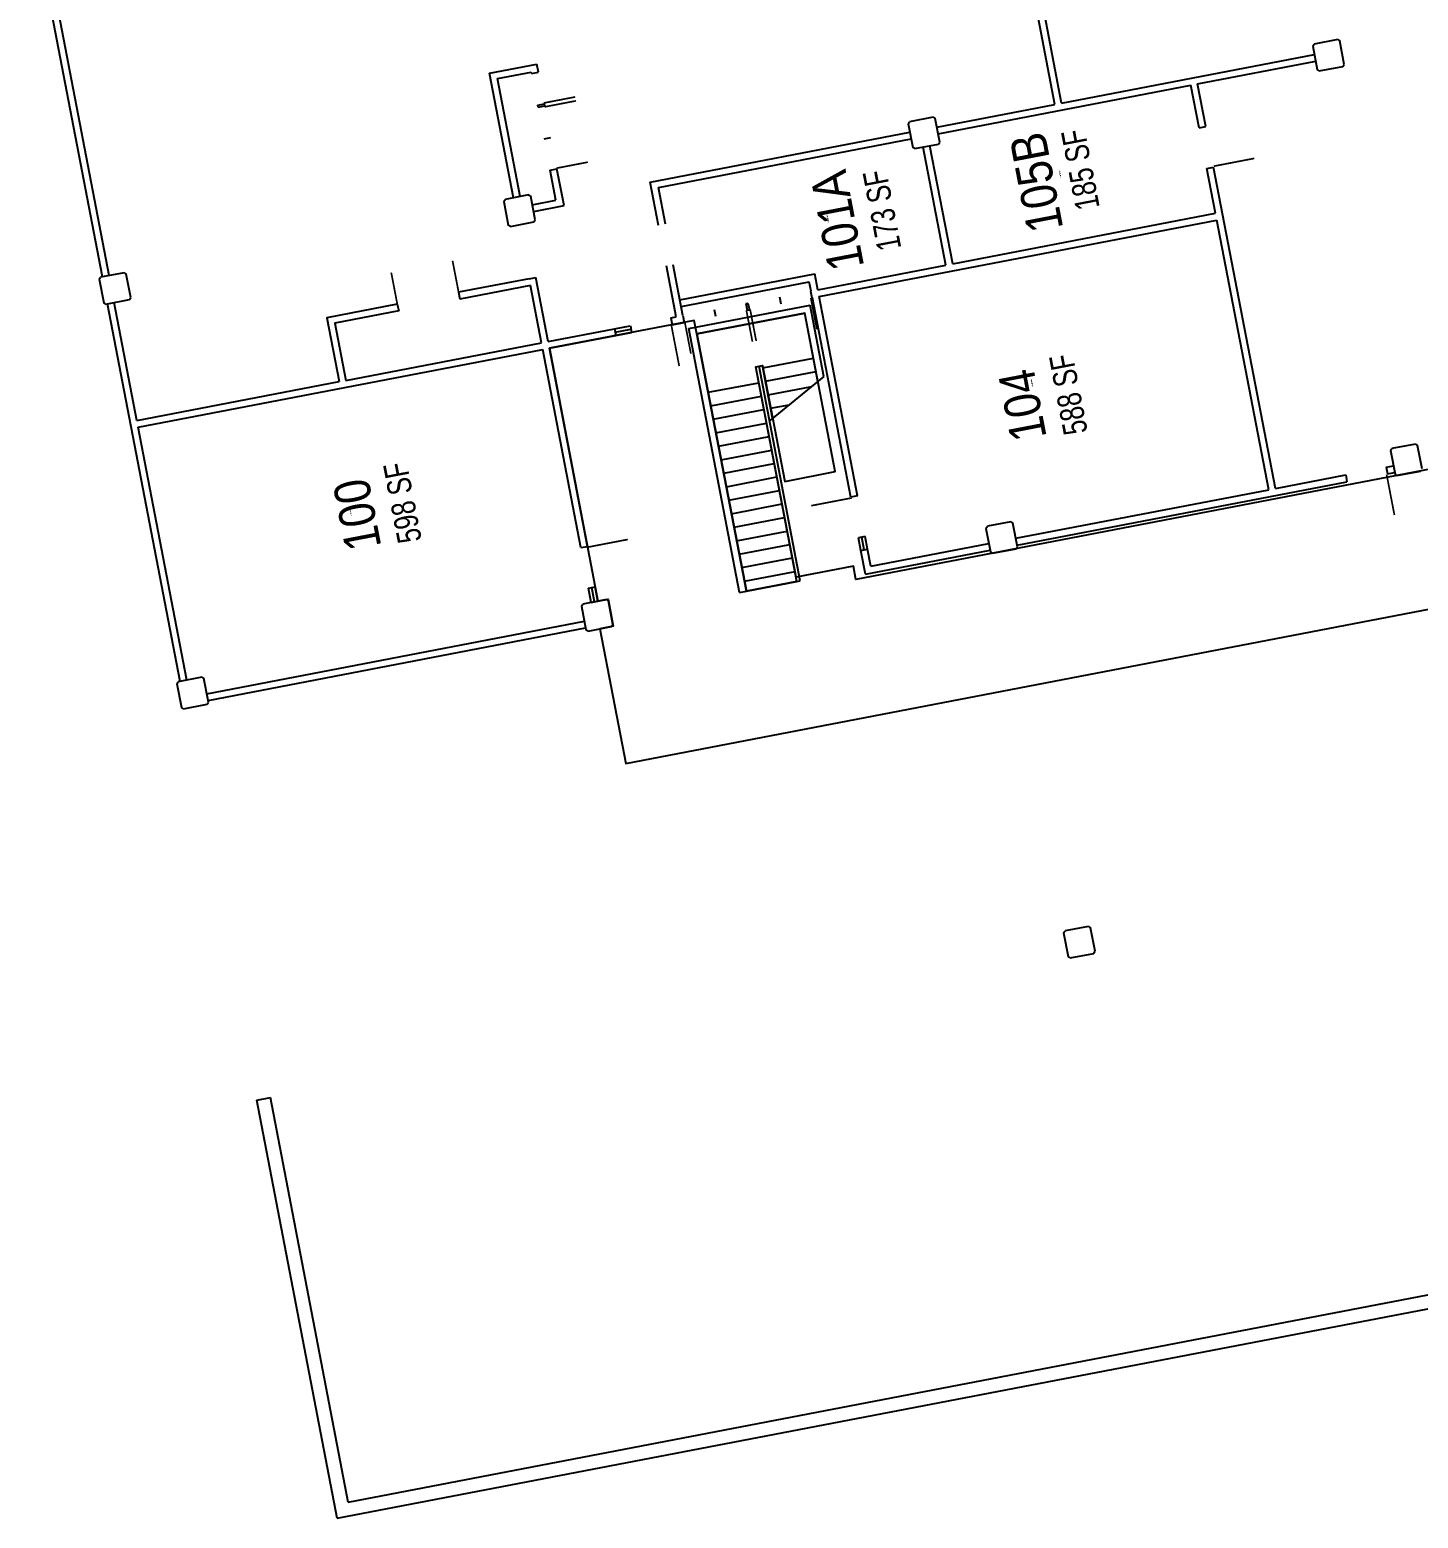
# Model space of a CAD drawing. Header units: inches. Extents: x 69199020 to 69202676, y 27674935 to 27677424.
# Drawn here: x 69199027 to 69200241, y 27675058 to 27676359 of the extents above; entities that cross this region are included whole.
import ezdxf
from ezdxf.enums import TextEntityAlignment as Align

# ---------------------------------------------------------------- set-up
doc = ezdxf.new("R2010")
doc.units = ezdxf.units.IN
doc.header["$LTSCALE"] = 10
doc.header["$MEASUREMENT"] = 0
for name, color, linetype in [('A-DOOR', 2, 'CONTINUOUS'), ('A-FLOR', 3, 'CONTINUOUS'), ('A-GLAZ', 1, 'CONTINUOUS'), ('A-IDEN-RNUM', 7, 'CONTINUOUS'), ('A-IDEN-SNUM', 4, 'CONTINUOUS'), ('A-IDEN-VNUM', 4, 'CONTINUOUS'), ('A-SITE', 3, 'CONTINUOUS'), ('A-WALL', 5, 'CONTINUOUS'), ('AREA-OUTSIDE', 3, 'CONTINUOUS'), ('AREA-TEXT', 3, 'CONTINUOUS')]:
    doc.layers.add(name, color=color, linetype=linetype)
doc.styles.add('CP_AREA', font='arial.ttf', dxfattribs={"height": 15})
doc.styles.add('CP_ROOMSNUMBER', font='arial.ttf', dxfattribs={"height": 1})
doc.styles.add('CP_ROOMVNUMBER', font='arial.ttf', dxfattribs={"width": 0.85, "height": 0.075})

msp = doc.modelspace()

# ---------------------------------------------------------------- linework, layer by layer
at = {"layer": 'A-DOOR'}
for points in [[(69199476.5, 27676294.6, 1.5, 1.5, 0), (69199504, 27676299.9, 0, 0, 0), (69199504.2, 27676299.2, 0, 0, 0.414214), (69199471.4, 27676321.4, 0, 0, 0.414214)], [(69199477.2, 27676291.2, 1.5, 1.5, 0), (69199504.7, 27676296.5, 0, 0, 0), (69199504.5, 27676297.2, 0, 0, -0.414214), (69199482.3, 27676264.4, 0, 0, -0.414214)], [(69200062.2, 27676239.4, 1.5, 1.5, 0), (69200097.5, 27676246.2, 0, 0, 0), (69200097.4, 27676246.9, 0, 0, 0.414214), (69200054, 27676273.7, 0, 0, 0.414214)], [(69199487.5, 27676237.6, 1.5, 1.5, 0), (69199515, 27676242.9, 0, 0, 0), (69199515.1, 27676242.2, 0, 0, 0.414214), (69199482.3, 27676264.4, 0, 0, 0.414214)], [(69199402.1, 27676129.2, 1.5, 1.5, 0), (69199396.8, 27676156.7, 0, 0, 0), (69199397.5, 27676156.8, 0, 0, 0.414214), (69199375.3, 27676124, 0, 0, 0.414214)], [(69199348.5, 27676118.9, 1.5, 1.5, 0), (69199343.2, 27676146.4, 0, 0, 0), (69199342.5, 27676146.2, 0, 0, -0.414214), (69199375.3, 27676124, 0, 0, -0.414214)], [(69199709.9, 27676124.3, 1.5, 1.5, 0), (69199715.2, 27676096.8, 0, 0, 0), (69199715.9, 27676096.9, 0, 0, -0.414214), (69199683.2, 27676119.1, 0, 0, -0.414214)], [(69199653.6, 27676113.5, 1.5, 1.5, 0), (69199658.9, 27676086, 0, 0, 0), (69199659.6, 27676086.1, 0, 0, -0.414214), (69199626.8, 27676108.3, 0, 0, -0.414214)], [(69199656.9, 27676114.1, 1.5, 1.5, 0), (69199662.2, 27676086.6, 0, 0, 0), (69199661.4, 27676086.5, 0, 0, 0.414214), (69199683.6, 27676119.2, 0, 0, 0.414214)], [(69199588.1, 27676100, 1.5, 1.5, 0), (69199594.9, 27676064.7, 0, 0, 0), (69199594.1, 27676064.5, 0, 0, -0.414214), (69199553.2, 27676094.8, 0, 0, -0.414214)], [(69199599.8, 27676103.1, 1.5, 1.5, 0), (69199605.1, 27676075.6, 0, 0, 0), (69199604.4, 27676075.5, 0, 0, 0.414214), (69199626.6, 27676108.3, 0, 0, 0.414214)], [(69200213.2, 27675969.9, 1.5, 1.5, 0), (69200220, 27675934.5, 0, 0, 0), (69200219.2, 27675934.4, 0, 0, -0.414214), (69200178.3, 27675964.7, 0, 0, -0.414214)], [(69199745.7, 27675949.5, 1.5, 1.5, 0), (69199710.3, 27675942.7, 0, 0, 0), (69199710.5, 27675941.9, 0, 0, 0.414214), (69199753.8, 27675915.1, 0, 0, 0.414214)], [(69199514.6, 27675906.4, 1.5, 1.5, 0), (69199549.9, 27675913.2, 0, 0, 0), (69199550.1, 27675912.5, 0, 0, -0.414214), (69199519.7, 27675871.5, 0, 0, -0.414214)]]:
    msp.add_lwpolyline(points, format="xyseb", dxfattribs=at)
at = {"layer": 'A-FLOR'}
for p, q in [((69199661.8, 27676064), (69199667.7, 27676065.1)), ((69199697.8, 27675876.4), (69199661.8, 27676064)), ((69199700.7, 27675877), (69199664.7, 27676064.6)), ((69199676.5, 27676019.2), (69199667.7, 27676065.1)), ((69199668, 27676063.2), (69199712.2, 27676071.7)), ((69199670.3, 27676051.4), (69199714.5, 27676059.9)), ((69199620.2, 27676041.8), (69199664.4, 27676050.2)), ((69199672.6, 27676039.6), (69199710.9, 27676047)), ((69199721.4, 27676055.5), (69199673.8, 27676017)), ((69199622.5, 27676030), (69199666.7, 27676038.5)), ((69199624.7, 27676018.2), (69199668.9, 27676026.7)), ((69199674.8, 27676027.8), (69199691, 27676030.9)), ((69199627, 27676006.4), (69199671.2, 27676014.9)), ((69199629.3, 27675994.6), (69199673.5, 27676003.1)), ((69199631.5, 27675982.8), (69199675.7, 27675991.3)), ((69199633.8, 27675971.1), (69199678, 27675979.5)), ((69199636.1, 27675959.3), (69199680.3, 27675967.8)), ((69199638.3, 27675947.5), (69199682.5, 27675956)), ((69199640.6, 27675935.7), (69199684.8, 27675944.2)), ((69199642.9, 27675923.9), (69199687, 27675932.4)), ((69199645.1, 27675912.1), (69199689.3, 27675920.6)), ((69199647.4, 27675900.3), (69199691.6, 27675908.8)), ((69199649.6, 27675888.6), (69199693.8, 27675897.1)), ((69199651.9, 27675876.8), (69199696.1, 27675885.3)), ((69199697.8, 27675876.4), (69199700.7, 27675877))]:
    msp.add_line(p, q, dxfattribs=at)
at = {"layer": 'A-GLAZ'}
for p, q in [((69199538.3, 27676097.3), (69199552.1, 27676099.9)), ((69199538.3, 27676097.3), (69199539.4, 27676091.4)), ((69199538.9, 27676094.3), (69199552.6, 27676097)), ((69199539.4, 27676091.4), (69199553.2, 27676094)), ((69199753.7, 27675903.5), (69199751.5, 27675914.7)), ((69199753.7, 27675903.5), (69199759.6, 27675904.6)), ((69199756.6, 27675904), (69199754.5, 27675915.3)), ((69199759.6, 27675904.6), (69199757.4, 27675915.8)), ((69199518, 27675858.2), (69199515.6, 27675870.7)), ((69199520.9, 27675858.7), (69199518.5, 27675871.3)), ((69199523.9, 27675859.3), (69199521.5, 27675871.9)), ((69199518, 27675858.2), (69199523.9, 27675859.3))]:
    msp.add_line(p, q, dxfattribs=at)
at = {"layer": 'A-SITE'}
for p, q in [((69199225.8, 27675423.2), (69199237.6, 27675425.5)), ((69199296, 27675057.9), (69199225.8, 27675423.2)), ((69199305.5, 27675072), (69199237.6, 27675425.5)), ((69199296, 27675057.9), (69200380.2, 27675266.2)), ((69199305.5, 27675072), (69200377.9, 27675278))]:
    msp.add_line(p, q, dxfattribs=at)
at = {"layer": 'A-WALL'}
for p, q in [((69199923.2, 27676293.4), (69199856.4, 27676641.1)), ((69199929.1, 27676294.6), (69199862.3, 27676642.2)), ((69199090.7, 27676142.7), (69199027.3, 27676472.6)), ((69199096.6, 27676143.8), (69199033.2, 27676473.8)), ((69200148.6, 27676344.4), (69200149.8, 27676346.1)), ((69200170.4, 27676350.1), (69200149.8, 27676346.1)), ((69200170.4, 27676350.1), (69200172.2, 27676348.9)), ((69200176.1, 27676328.3), (69200172.2, 27676348.9)), ((69199929.1, 27676294.6), (69200150, 27676337)), ((69200148.6, 27676344.4), (69200152.6, 27676323.8)), ((69199429.1, 27676320.7), (69199470.4, 27676328.6)), ((69199450.1, 27676211.7), (69199429.1, 27676320.7)), ((69199436.2, 27676316), (69199465.6, 27676321.6)), ((69199465.9, 27676320.3), (69199465.6, 27676321.6)), ((69199465.9, 27676320.3), (69199471.8, 27676321.5)), ((69199471.8, 27676321.5), (69199470.4, 27676328.6)), ((69200048, 27676311.3), (69200151.2, 27676331.1)), ((69200154.3, 27676322.6), (69200152.6, 27676323.8)), ((69200154.3, 27676322.6), (69200174.9, 27676326.5)), ((69200174.9, 27676326.5), (69200176.1, 27676328.3)), ((69199456, 27676212.8), (69199436.2, 27676316)), ((69199821.2, 27676267.7), (69200042.1, 27676310.2)), ((69200049.3, 27676272.8), (69200042.1, 27676310.2)), ((69200055.2, 27676274), (69200048, 27676311.3)), ((69199471.2, 27676292.8), (69199477.1, 27676294)), ((69199477.4, 27676292), (69199477.1, 27676294)), ((69199471.5, 27676290.9), (69199471.2, 27676292.8)), ((69199471.5, 27676290.9), (69199477.4, 27676292)), ((69199816.9, 27676282.2), (69199796.3, 27676278.2)), ((69199816.9, 27676282.2), (69199818.6, 27676281)), ((69199822.6, 27676260.4), (69199818.6, 27676281)), ((69199820.1, 27676273.6), (69199923.2, 27676293.4)), ((69199569.6, 27676225.5), (69199796.5, 27676269.1)), ((69199795.1, 27676276.5), (69199796.3, 27676278.2)), ((69199795.1, 27676276.5), (69199799, 27676255.8)), ((69200049.3, 27676272.8), (69200055.2, 27676274)), ((69199476.8, 27676263.4), (69199482.7, 27676264.5)), ((69199576.7, 27676220.8), (69199797.6, 27676263.2)), ((69199800.8, 27676254.7), (69199799, 27676255.8)), ((69199800.8, 27676254.7), (69199821.4, 27676258.6)), ((69199828, 27676153), (69199808.2, 27676256.1)), ((69199833.9, 27676154.1), (69199814, 27676257.2)), ((69199821.4, 27676258.6), (69199822.6, 27676260.4)), ((69199482.1, 27676235.9), (69199488, 27676237)), ((69199487.1, 27676209.7), (69199482.1, 27676235.9)), ((69199494.2, 27676204.9), (69199488, 27676237)), ((69200056.1, 27676237.5), (69200062, 27676238.6)), ((69200063.7, 27676198.2), (69200056.1, 27676237.5)), ((69200116, 27675957.8), (69200062, 27676238.6)), ((69199576.9, 27676187.5), (69199569.6, 27676225.5)), ((69199582.8, 27676188.7), (69199576.7, 27676220.8)), ((69199441.5, 27676208.5), (69199442.7, 27676210.3)), ((69199441.5, 27676208.5), (69199445.5, 27676187.9)), ((69199463.3, 27676214.3), (69199442.7, 27676210.3)), ((69199463.3, 27676214.3), (69199465.1, 27676213.1)), ((69199469.1, 27676192.4), (69199465.1, 27676213.1)), ((69199466.5, 27676205.7), (69199487.1, 27676209.7)), ((69199467.7, 27676199.8), (69199494.2, 27676204.9)), ((69199447.3, 27676186.7), (69199467.9, 27676190.7)), ((69199467.9, 27676190.7), (69199469.1, 27676192.4)), ((69199717.1, 27676125.6), (69200064.8, 27676192.3)), ((69199833.9, 27676154.1), (69200063.7, 27676198.2)), ((69200110.1, 27675956.7), (69200064.8, 27676192.3)), ((69199447.3, 27676186.7), (69199445.5, 27676187.9)), ((69199592.3, 27676107.7), (69199583.7, 27676152.2)), ((69199598.2, 27676108.8), (69199589.6, 27676153.3)), ((69199716, 27676131.4), (69199828, 27676153)), ((69199088, 27676140.6), (69199089.2, 27676142.4)), ((69199088, 27676140.6), (69199092, 27676120)), ((69199109.8, 27676146.3), (69199089.2, 27676142.4)), ((69199109.8, 27676146.3), (69199111.6, 27676145.1)), ((69199115.5, 27676124.5), (69199111.6, 27676145.1)), ((69199463.7, 27676141), (69199469.6, 27676142.1)), ((69199480.3, 27676086.2), (69199469.6, 27676142.1)), ((69199595.5, 27676122.6), (69199713.4, 27676145.2)), ((69199596.7, 27676116.7), (69199708.6, 27676138.2)), ((69199710.1, 27676130.3), (69199708.6, 27676138.2)), ((69199716, 27676131.4), (69199713.4, 27676145.2)), ((69199114.3, 27676122.8), (69199115.5, 27676124.5)), ((69199474.4, 27676085), (69199464.8, 27676135.1)), ((69199682.5, 27676125.1), (69199683.7, 27676119.1)), ((69199709.5, 27676130.3), (69199710.7, 27676124.3)), ((69199709.5, 27676130.2), (69199710.1, 27676130.3)), ((69199710.7, 27676124.3), (69199711.3, 27676124.4)), ((69199744.8, 27675950.1), (69199711.3, 27676124.4)), ((69199750.6, 27675951.2), (69199717.1, 27676125.6)), ((69199093.7, 27676118.8), (69199092, 27676120)), ((69199093.7, 27676118.8), (69199114.3, 27676122.8)), ((69199158.6, 27675789.1), (69199095.2, 27676119.1)), ((69199120.9, 27676017.1), (69199101.1, 27676120.2)), ((69199603.4, 27676097.6), (69199709.4, 27676118)), ((69199625.5, 27676114.1), (69199626.6, 27676108.2)), ((69199653.2, 27676119.4), (69199655, 27676119.7)), ((69199653.2, 27676119.4), (69199654.4, 27676113.5)), ((69199654.4, 27676113.5), (69199656.2, 27676113.8)), ((69199655, 27676119.8), (69199656.2, 27676113.8)), ((69199721.4, 27676055.5), (69199709.4, 27676118)), ((69199552.2, 27676100), (69199553.3, 27676094.1)), ((69199587.5, 27676106.8), (69199592.3, 27676107.7)), ((69199587.5, 27676106.8), (69199588.7, 27676100.9)), ((69199588.7, 27676100.9), (69199599.1, 27676102.9)), ((69199598, 27676108.8), (69199599.1, 27676102.9)), ((69199610.4, 27676092.8), (69199704.7, 27676110.9)), ((69199716.1, 27676051.2), (69199704.7, 27676110.9)), ((69199480.3, 27676086.2), (69199538.3, 27676097.3)), ((69199481.5, 27676080.3), (69199539.4, 27676091.4)), ((69199647.7, 27675866.8), (69199603.4, 27676097.6)), ((69199653.6, 27675867.9), (69199610.4, 27676092.8)), ((69199122, 27676011.2), (69199475.6, 27676079.1)), ((69199303.6, 27676052.2), (69199474.4, 27676085)), ((69199508.8, 27675906.1), (69199475.6, 27676079.1)), ((69199514.7, 27675907.2), (69199481.5, 27676080.3)), ((69199120.9, 27676017.1), (69199297.7, 27676051.1)), ((69199164.5, 27675790.3), (69199122, 27676011.2)), ((69200238.3, 27675996.6), (69200217.7, 27675992.6)), ((69200238.3, 27675996.6), (69200240.1, 27675995.4)), ((69200244.1, 27675974.8), (69200240.1, 27675995.4)), ((69200216.5, 27675990.9), (69200217.7, 27675992.6)), ((69200216.5, 27675990.9), (69200220.5, 27675970.2)), ((69200116, 27675957.8), (69200177.4, 27675969.6)), ((69200177.4, 27675969.6), (69200178.5, 27675963.7)), ((69200212.7, 27675976.4), (69200219.1, 27675977.6)), ((69200212.7, 27675976.4), (69200213.8, 27675970.5)), ((69200213.8, 27675970.5), (69200220.2, 27675971.7)), ((69200222.2, 27675969), (69200220.5, 27675970.2)), ((69200222.2, 27675969), (69200242.9, 27675973)), ((69199889.1, 27675914.2), (69200110.1, 27675956.7)), ((69199890.2, 27675908.3), (69200178.5, 27675963.7)), ((69199750.6, 27675951.2), (69199744.8, 27675950.1)), ((69199863, 27675922.9), (69199864.2, 27675924.7)), ((69199863, 27675922.9), (69199867, 27675902.3)), ((69199884.8, 27675928.7), (69199864.2, 27675924.7)), ((69199884.8, 27675928.7), (69199886.6, 27675927.5)), ((69199890.5, 27675906.8), (69199886.6, 27675927.5)), ((69199508.8, 27675906.1), (69199514.7, 27675907.2)), ((69199757.4, 27675915.8), (69199751.5, 27675914.7)), ((69199757.7, 27675882.8), (69199753.7, 27675903.5)), ((69199757.7, 27675882.8), (69199866.7, 27675903.8)), ((69199762.4, 27675889.9), (69199759.6, 27675904.6)), ((69199762.4, 27675889.9), (69199865.5, 27675909.7)), ((69199868.7, 27675901.1), (69199889.3, 27675905.1)), ((69199889.3, 27675905.1), (69199890.5, 27675906.8)), ((69199868.7, 27675901.1), (69199867, 27675902.3)), ((69199515.6, 27675870.7), (69199521.5, 27675871.9)), ((69199647.7, 27675866.8), (69199653.6, 27675867.9)), ((69199509.5, 27675855), (69199510.6, 27675856.8)), ((69199509.5, 27675855), (69199513.4, 27675834.4)), ((69199531.3, 27675860.7), (69199510.6, 27675856.8)), ((69199531.3, 27675860.7), (69199533, 27675859.5)), ((69199537, 27675838.9), (69199533, 27675859.5)), ((69199182, 27675778.4), (69199512, 27675841.8)), ((69199535.8, 27675837.2), (69199537, 27675838.9)), ((69199183.2, 27675772.5), (69199513.1, 27675835.9)), ((69199515.2, 27675833.2), (69199513.4, 27675834.4)), ((69199515.2, 27675833.2), (69199535.8, 27675837.2)), ((69199155.9, 27675787.1), (69199157.1, 27675788.8)), ((69199155.9, 27675787.1), (69199159.9, 27675766.5)), ((69199177.7, 27675792.8), (69199157.1, 27675788.8)), ((69199177.7, 27675792.8), (69199179.5, 27675791.6)), ((69199183.5, 27675771), (69199179.5, 27675791.6)), ((69199161.6, 27675765.3), (69199159.9, 27675766.5)), ((69199161.6, 27675765.3), (69199182.3, 27675769.2)), ((69199182.3, 27675769.2), (69199183.5, 27675771)), ((69199930.9, 27675569.4), (69199932.1, 27675571.2)), ((69199930.9, 27675569.4), (69199934.9, 27675548.8)), ((69199952.7, 27675575.1), (69199932.1, 27675571.2)), ((69199952.7, 27675575.1), (69199954.5, 27675573.9)), ((69199958.4, 27675553.3), (69199954.5, 27675573.9)), ((69199957.3, 27675551.5), (69199958.4, 27675553.3)), ((69199936.6, 27675547.6), (69199934.9, 27675548.8)), ((69199936.6, 27675547.6), (69199957.3, 27675551.5))]:
    msp.add_line(p, q, dxfattribs=at)
for points in [[(69199463.7, 27676141), (69199402.1, 27676129.2)], [(69199402.1, 27676129.2), (69199403.2, 27676123.3)], [(69199464.8, 27676135.1), (69199403.2, 27676123.3)], [(69199348.5, 27676118.9), (69199286.9, 27676107), (69199297.7, 27676051.1)], [(69199349.7, 27676113), (69199293.9, 27676102.3), (69199303.6, 27676052.2)], [(69199348.5, 27676118.9), (69199349.7, 27676113)]]:
    msp.add_lwpolyline(points, dxfattribs=at)
at = {"layer": 'AREA-OUTSIDE'}
msp.add_lwpolyline([(69200597.9, 27676041.2), (69199749.4, 27675878.2), (69199747.1, 27675890), (69199697, 27675880.4), (69199661.8, 27676064), (69199667.7, 27676065.1), (69199687.1, 27675964), (69199731.3, 27675972.5), (69199704.7, 27676110.9), (69199610.4, 27676092.8), (69199653.6, 27675867.9), (69199697.8, 27675876.4), (69199653.6, 27675867.9), (69199610.4, 27676092.8), (69199610.4, 27676092.8), (69199608.1, 27676104.6), (69199481.5, 27676080.3), (69199523.9, 27675859.3), (69199532.7, 27675861), (69199537.3, 27675837.4), (69199525.5, 27675835.2), (69199548.1, 27675717.3), (69200490.9, 27675898.5)], dxfattribs=at)

# ---------------------------------------------------------------- texts
at = {"layer": 'A-IDEN-RNUM', "style": 'CP_ROOMSNUMBER', "width": 0.85}
for s, p in [('0105-B0', (69199927.7, 27676232.9)), ('0101-A0', (69199724.6, 27676193.9)), ('0104-00', (69199903.1, 27676050.1)), ('0100-00', (69199307.6, 27675937.5))]:
    msp.add_text(s, height=1, rotation=100.88, dxfattribs=at).set_placement(p, align=Align.MIDDLE)
at = {"layer": 'A-IDEN-SNUM', "style": 'CP_ROOMSNUMBER', "width": 0.85}
for s, p in [('00500105B0', (69199927.7, 27676232.9)), ('00500101A0', (69199724.6, 27676193.9)), ('0050010400', (69199903.1, 27676050.1)), ('0050010000', (69199307.6, 27675937.5))]:
    msp.add_text(s, height=1, rotation=100.88, dxfattribs=at).set_placement(p, align=Align.MIDDLE)
at = {"layer": 'A-IDEN-VNUM', "style": 'CP_ROOMVNUMBER', "width": 0.85}
for s, p in [('105B', (69199906.9, 27676225.1)), ('101A', (69199732.9, 27676191.7)), ('104', (69199894.8, 27676030.3)), ('100', (69199313.3, 27675934.7))]:
    msp.add_text(s, height=31.5, rotation=100.88, dxfattribs=at).set_placement(p, align=Align.MIDDLE)
at = {"layer": 'AREA-TEXT', "style": 'CP_AREA', "width": 0.75}
for s, p in [('185 SF', (69199945.5, 27676236.3)), ('173 SF', (69199772.1, 27676200.7)), ('588 SF', (69199935, 27676039.9)), ('598 SF', (69199353, 27675945.3))]:
    msp.add_text(s, height=21, rotation=100.8755, dxfattribs=at).set_placement(p, align=Align.MIDDLE_CENTER)

doc.saveas('drawing.dxf')
